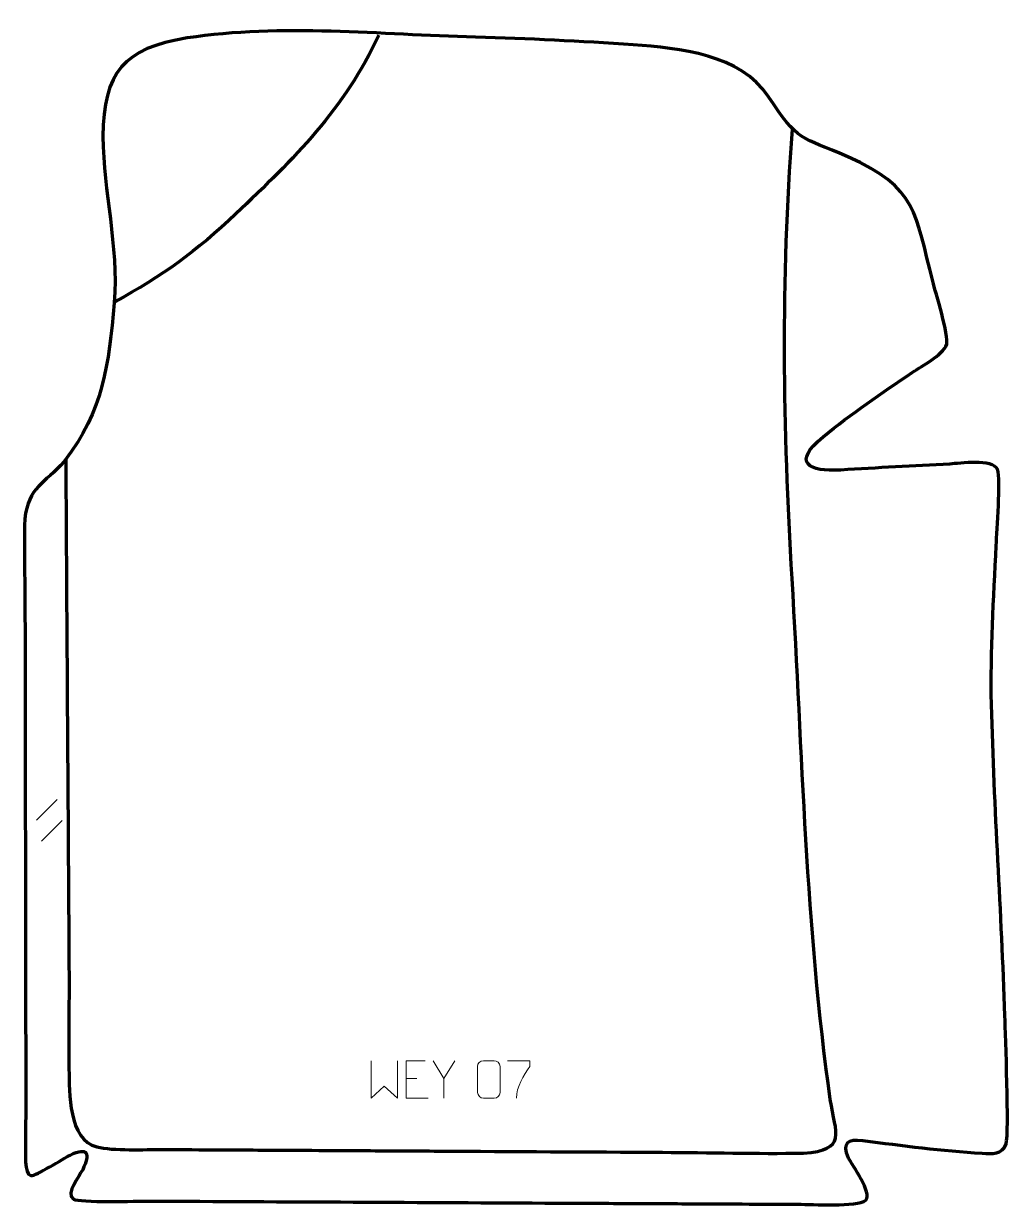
# Model space of a CAD drawing. Header units: millimetres. Extents: x 1164 to 1823, y 177 to 968.
import ezdxf

# ---------------------------------------------------------------- set-up
doc = ezdxf.new("R2010")
doc.units = ezdxf.units.MM
doc.header["$MEASUREMENT"] = 0
doc.layers.add('layer 2', color=7, linetype='Continuous')
doc.layers.add('layer 3', color=7, linetype='Continuous')

msp = doc.modelspace()

# ---------------------------------------------------------------- linework, layer by layer
at = {"layer": 'layer 2', "color": 142, "lineweight": 158}
for points, knots in [([(1401.7962, 960.6507), (1378.9031, 911.1615), (1345.0709, 877.9029), (1306.2249, 841.0413), (1306.2249, 841.0413), (1280.158, 816.314), (1256.8764, 799.4805), (1225.353, 782.2542)], [0, 0, 0, 0, 0.33333333, 0.33333333, 0.33333333, 0.33333333, 1, 1, 1, 1]), ([(1192.517, 676.812), (1192.7777, 636.4819), (1193.0384, 596.1518), (1193.2991, 555.8216), (1193.2991, 555.8216), (1193.5678, 514.2442), (1193.8366, 472.6667), (1194.1053, 431.0892), (1194.1053, 431.0892), (1194.2666, 406.1427), (1194.4278, 381.1963), (1194.5891, 356.2498), (1194.5891, 356.2498), (1194.6375, 348.7659), (1194.6859, 341.2819), (1194.7343, 333.798), (1194.7343, 333.798), (1194.8641, 312.3452), (1194.2586, 290.5113), (1194.686, 269.1609), (1194.686, 269.1609), (1194.9479, 253.847), (1194.262, 221.9212), (1213.2776, 217.2895), (1213.2776, 217.2895), (1224.3385, 214.5952), (1245.3659, 215.5752), (1257.4183, 215.5719), (1257.4183, 215.5719), (1270.2948, 215.4991), (1283.1711, 215.4262), (1296.0476, 215.3535), (1296.0476, 215.3535), (1304.3549, 215.3066), (1312.6623, 215.2596), (1320.9697, 215.2126), (1320.9697, 215.2126), (1345.061, 215.0765), (1369.1523, 214.9403), (1393.2436, 214.8041), (1393.2436, 214.8041), (1409.4431, 214.7125), (1425.6424, 214.621), (1441.8417, 214.5295), (1441.8417, 214.5295), (1491.6858, 214.2477), (1541.5301, 213.966), (1591.3742, 213.6842), (1591.3742, 213.6842), (1622.6977, 213.4981), (1654.4517, 212.6761), (1685.7214, 213.1103), (1685.7214, 213.1103), (1715.0148, 215.3001), (1707.3532, 225.7844), (1703.6227, 249.0489), (1703.6227, 249.0489), (1687.3081, 364.422), (1685.0474, 481.0891), (1678.0755, 597.2392), (1678.0755, 597.2392), (1672.0397, 697.5037), (1670.5936, 797.4124), (1678.3444, 897.6387)], [0, 0, 0, 0, 0.05882353, 0.05882353, 0.05882353, 0.05882353, 0.11764706, 0.11764706, 0.11764706, 0.11764706, 0.17647059, 0.17647059, 0.17647059, 0.17647059, 0.23529412, 0.23529412, 0.23529412, 0.23529412, 0.29411765, 0.29411765, 0.29411765, 0.29411765, 0.35294118, 0.35294118, 0.35294118, 0.35294118, 0.41176471, 0.41176471, 0.41176471, 0.41176471, 0.47058824, 0.47058824, 0.47058824, 0.47058824, 0.52941176, 0.52941176, 0.52941176, 0.52941176, 0.58823529, 0.58823529, 0.58823529, 0.58823529, 0.64705882, 0.64705882, 0.64705882, 0.64705882, 0.70588235, 0.70588235, 0.70588235, 0.70588235, 0.76470588, 0.76470588, 0.76470588, 0.76470588, 0.82352941, 0.82352941, 0.82352941, 0.82352941, 0.88235294, 0.88235294, 0.88235294, 0.88235294, 1, 1, 1, 1])]:
    msp.add_open_spline(points, degree=3, knots=knots, dxfattribs=at)
at = {"layer": 'layer 2', "color": 142, "lineweight": 9}
for points in [[(1172.8853, 435.7384), (1172.8853, 435.7384), (1186.7071, 449.5602), (1186.7071, 449.5602)], [(1172.8853, 435.7384), (1172.8853, 435.7384), (1186.7071, 449.5602), (1186.7071, 449.5602)], [(1176.3719, 421.7117), (1176.3719, 421.7117), (1190.1937, 435.5335), (1190.1937, 435.5335)], [(1176.3719, 421.7117), (1176.3719, 421.7117), (1190.1937, 435.5335), (1190.1937, 435.5335)], [(1445.3922, 262.983), (1445.3922, 262.983), (1438.0846, 274.8602), (1438.0846, 274.8602)], [(1420.006, 263.002), (1420.006, 263.002), (1427.1611, 263.002), (1427.1611, 263.002)]]:
    msp.add_open_spline(points, degree=3, dxfattribs=at)
for points, knots in [([(1396.6388, 274.8623), (1396.6388, 274.8623), (1396.6388, 249.9495), (1396.6388, 249.9495), (1396.6388, 249.9495), (1396.6388, 249.9495), (1405.4655, 257.9996), (1405.4655, 257.9996), (1405.4655, 257.9996), (1405.4655, 257.9996), (1414.2918, 249.9501), (1414.2918, 249.9501), (1414.2918, 249.9501), (1414.2918, 249.9501), (1414.2918, 274.8623), (1414.2918, 274.8623)], [0, 0, 0, 0, 0.2, 0.2, 0.2, 0.2, 0.4, 0.4, 0.4, 0.4, 0.6, 0.6, 0.6, 0.6, 1, 1, 1, 1]), ([(1432.8567, 274.8601), (1432.8567, 274.8601), (1420.006, 274.8601), (1420.006, 274.8601), (1420.006, 274.8601), (1420.006, 274.8601), (1420.006, 249.9518), (1420.006, 249.9518), (1420.006, 249.9518), (1420.006, 249.9518), (1434.8449, 249.9518), (1434.8449, 249.9518)], [0, 0, 0, 0, 0.25, 0.25, 0.25, 0.25, 0.5, 0.5, 0.5, 0.5, 1, 1, 1, 1]), ([(1452.7013, 274.8602), (1452.7013, 274.8602), (1445.3922, 262.983), (1445.3922, 262.983), (1445.3922, 262.983), (1445.3922, 262.983), (1445.3929, 249.9518), (1445.3929, 249.9518)], [0, 0, 0, 0, 0.33333333, 0.33333333, 0.33333333, 0.33333333, 1, 1, 1, 1]), ([(1471.7643, 274.8827), (1474.1262, 274.8827), (1476.4884, 274.8827), (1478.8506, 274.8827), (1478.8506, 274.8827), (1480.8275, 274.9182), (1482.8499, 273.4266), (1482.8769, 270.9889), (1482.8769, 270.9889), (1482.8765, 265.2419), (1482.8765, 259.4946), (1482.8769, 253.7468), (1482.8769, 253.7468), (1482.735, 251.4234), (1481.0318, 249.9438), (1478.8506, 249.933), (1478.8506, 249.933), (1476.4825, 249.9333), (1474.1144, 249.9333), (1471.7467, 249.933), (1471.7467, 249.933), (1469.7917, 249.8276), (1467.789, 251.7121), (1467.8003, 253.7294), (1467.8003, 253.7294), (1467.8007, 259.4996), (1467.8007, 265.2693), (1467.8003, 271.0387), (1467.8003, 271.0387), (1467.8047, 273.1769), (1469.5785, 274.8962), (1471.7643, 274.8827)], [0, 0, 0, 0, 0.11111111, 0.11111111, 0.11111111, 0.11111111, 0.22222222, 0.22222222, 0.22222222, 0.22222222, 0.33333333, 0.33333333, 0.33333333, 0.33333333, 0.44444444, 0.44444444, 0.44444444, 0.44444444, 0.55555556, 0.55555556, 0.55555556, 0.55555556, 0.66666667, 0.66666667, 0.66666667, 0.66666667, 0.77777778, 0.77777778, 0.77777778, 0.77777778, 1, 1, 1, 1]), ([(1487.9077, 274.8627), (1487.9077, 274.8627), (1502.697, 274.8627), (1502.697, 274.8627), (1502.697, 274.8627), (1502.6968, 273.6154), (1502.6968, 272.368), (1502.697, 271.1204), (1502.697, 271.1204), (1498.7099, 265.1343), (1493.8036, 257.3148), (1493.8036, 249.9493)], [0, 0, 0, 0, 0.25, 0.25, 0.25, 0.25, 0.5, 0.5, 0.5, 0.5, 1, 1, 1, 1])]:
    msp.add_open_spline(points, degree=3, knots=knots, dxfattribs=at)
at = {"layer": 'layer 3', "color": 242, "lineweight": 158}
msp.add_open_spline([(1571.8766, 954.1544), (1602.6267, 951.8621), (1643.8686, 947.6839), (1662.2832, 919.4086), (1662.2832, 919.4086), (1682.2928, 889.0827), (1683.5199, 893.0123), (1715.4079, 879.2463), (1715.4079, 879.2463), (1761.5265, 858.7685), (1760.547, 841.3359), (1772.0872, 796.0223), (1772.0872, 796.0223), (1774.0402, 788.6046), (1783.088, 759.37), (1781.4328, 753.8758), (1781.4328, 753.8758), (1778.5208, 746.3067), (1765.2612, 739.7028), (1758.3117, 734.9986), (1758.3117, 734.9986), (1738.4021, 721.4084), (1717.4918, 707.3455), (1698.8598, 692.1025), (1698.8598, 692.1025), (1677.6601, 674.7591), (1689.0886, 668.4833), (1710.7441, 669.8199), (1710.7441, 669.8199), (1735.1219, 671.3246), (1759.211, 672.6315), (1783.6005, 673.8602), (1783.6005, 673.8602), (1790.1437, 674.2916), (1812.1831, 677.3294), (1815.3761, 670.3515), (1815.3761, 670.3515), (1817.6409, 662.8889), (1815.0351, 629.9), (1814.545, 619.4092), (1814.545, 619.4092), (1812.7751, 583.2914), (1810.5643, 549.322), (1811.3948, 513.0099), (1811.3948, 513.0099), (1813.0529, 443.4969), (1818.2066, 374.2539), (1820.3152, 304.8786), (1820.3152, 304.8786), (1820.7051, 291.8272), (1823.302, 227.0434), (1821.1795, 219.24), (1821.1795, 219.24), (1818.5553, 212.135), (1811.6797, 212.7141), (1805.1734, 213.0291), (1805.1734, 213.0291), (1778.0259, 214.6686), (1752.1954, 218.1705), (1725.2975, 221.5669), (1725.2975, 221.5669), (1715.4612, 222.809), (1711.1793, 220.0551), (1715.8636, 209.7465), (1715.8636, 209.7465), (1718.4317, 204.8953), (1731.981, 186.3264), (1727.3525, 181.7204), (1727.3525, 181.7204), (1721.3904, 176.8981), (1691.5504, 178.9113), (1682.2142, 178.9549), (1682.2142, 178.9549), (1657.2709, 179.0715), (1632.3277, 179.1953), (1607.3845, 179.3186), (1607.3845, 179.3186), (1599.4841, 179.3577), (1591.5838, 179.3968), (1583.6834, 179.4358), (1583.6834, 179.4358), (1579.9416, 179.4544), (1576.1998, 179.4728), (1572.458, 179.4913), (1572.458, 179.4913), (1572.458, 179.4913), (1571.2106, 179.4975), (1571.2106, 179.4975), (1571.2106, 179.4975), (1554.5789, 179.5797), (1537.9473, 179.6619), (1521.3156, 179.7441), (1521.3156, 179.7441), (1430.2572, 180.1942), (1339.1989, 180.6443), (1248.1405, 181.0945), (1248.1405, 181.0945), (1240.7194, 181.0535), (1201.3523, 179.9137), (1197.6802, 182.4523), (1197.6802, 182.4523), (1192.143, 186.2805), (1201.6596, 197.6285), (1203.8621, 202.0239), (1203.8621, 202.0239), (1208.7923, 212.4109), (1207.7294, 217.8799), (1195.4105, 211.8359), (1195.4105, 211.8359), (1191.1399, 209.7406), (1172.2857, 197.5179), (1169.3069, 198.1543), (1169.3069, 198.1543), (1164.4193, 199.1984), (1165.7008, 213.9597), (1165.7111, 218.2613), (1165.7111, 218.2613), (1165.7603, 238.714), (1165.8026, 259.1864), (1165.7731, 279.6384), (1165.7731, 279.6384), (1165.7481, 295.0429), (1165.7233, 310.4472), (1165.6983, 325.8517), (1165.6983, 325.8517), (1165.6323, 366.6527), (1165.5662, 407.4537), (1165.5002, 448.2546), (1165.5002, 448.2546), (1165.4334, 489.4719), (1165.3667, 530.6892), (1165.3, 571.9065), (1165.3, 571.9065), (1165.2535, 593.4427), (1164.6435, 615.5762), (1165.1329, 637.0331), (1165.1329, 637.0331), (1167.7635, 658.9467), (1178.0029, 660.4159), (1191.4675, 675.4751), (1191.4675, 675.4751), (1217.9087, 710.1003), (1221.0589, 739.843), (1224.9801, 781.7262), (1224.9801, 781.7262), (1227.7961, 820.7104), (1217.6953, 855.099), (1217.4373, 892.8754), (1217.4373, 892.8754), (1217.7566, 935.7934), (1231.1903, 951.8162), (1273.7159, 958.7147), (1273.7159, 958.7147), (1336.8674, 968.2545), (1402.7333, 960.8699), (1466.433, 959.2084), (1466.433, 959.2084), (1501.6212, 958.2906), (1536.7568, 956.5075), (1571.8766, 954.1544)], degree=3, knots=[0, 0, 0, 0, 0.02439024, 0.02439024, 0.02439024, 0.02439024, 0.04878049, 0.04878049, 0.04878049, 0.04878049, 0.07317073, 0.07317073, 0.07317073, 0.07317073, 0.09756098, 0.09756098, 0.09756098, 0.09756098, 0.12195122, 0.12195122, 0.12195122, 0.12195122, 0.14634146, 0.14634146, 0.14634146, 0.14634146, 0.17073171, 0.17073171, 0.17073171, 0.17073171, 0.19512195, 0.19512195, 0.19512195, 0.19512195, 0.2195122, 0.2195122, 0.2195122, 0.2195122, 0.24390244, 0.24390244, 0.24390244, 0.24390244, 0.26829268, 0.26829268, 0.26829268, 0.26829268, 0.29268293, 0.29268293, 0.29268293, 0.29268293, 0.31707317, 0.31707317, 0.31707317, 0.31707317, 0.34146341, 0.34146341, 0.34146341, 0.34146341, 0.36585366, 0.36585366, 0.36585366, 0.36585366, 0.3902439, 0.3902439, 0.3902439, 0.3902439, 0.41463415, 0.41463415, 0.41463415, 0.41463415, 0.43902439, 0.43902439, 0.43902439, 0.43902439, 0.46341463, 0.46341463, 0.46341463, 0.46341463, 0.48780488, 0.48780488, 0.48780488, 0.48780488, 0.51219512, 0.51219512, 0.51219512, 0.51219512, 0.53658537, 0.53658537, 0.53658537, 0.53658537, 0.56097561, 0.56097561, 0.56097561, 0.56097561, 0.58536585, 0.58536585, 0.58536585, 0.58536585, 0.6097561, 0.6097561, 0.6097561, 0.6097561, 0.63414634, 0.63414634, 0.63414634, 0.63414634, 0.65853659, 0.65853659, 0.65853659, 0.65853659, 0.68292683, 0.68292683, 0.68292683, 0.68292683, 0.70731707, 0.70731707, 0.70731707, 0.70731707, 0.73170732, 0.73170732, 0.73170732, 0.73170732, 0.75609756, 0.75609756, 0.75609756, 0.75609756, 0.7804878, 0.7804878, 0.7804878, 0.7804878, 0.80487805, 0.80487805, 0.80487805, 0.80487805, 0.82926829, 0.82926829, 0.82926829, 0.82926829, 0.85365854, 0.85365854, 0.85365854, 0.85365854, 0.87804878, 0.87804878, 0.87804878, 0.87804878, 0.90243902, 0.90243902, 0.90243902, 0.90243902, 0.92682927, 0.92682927, 0.92682927, 0.92682927, 0.95121951, 0.95121951, 0.95121951, 0.95121951, 1, 1, 1, 1], dxfattribs=at)

doc.saveas('drawing.dxf')
